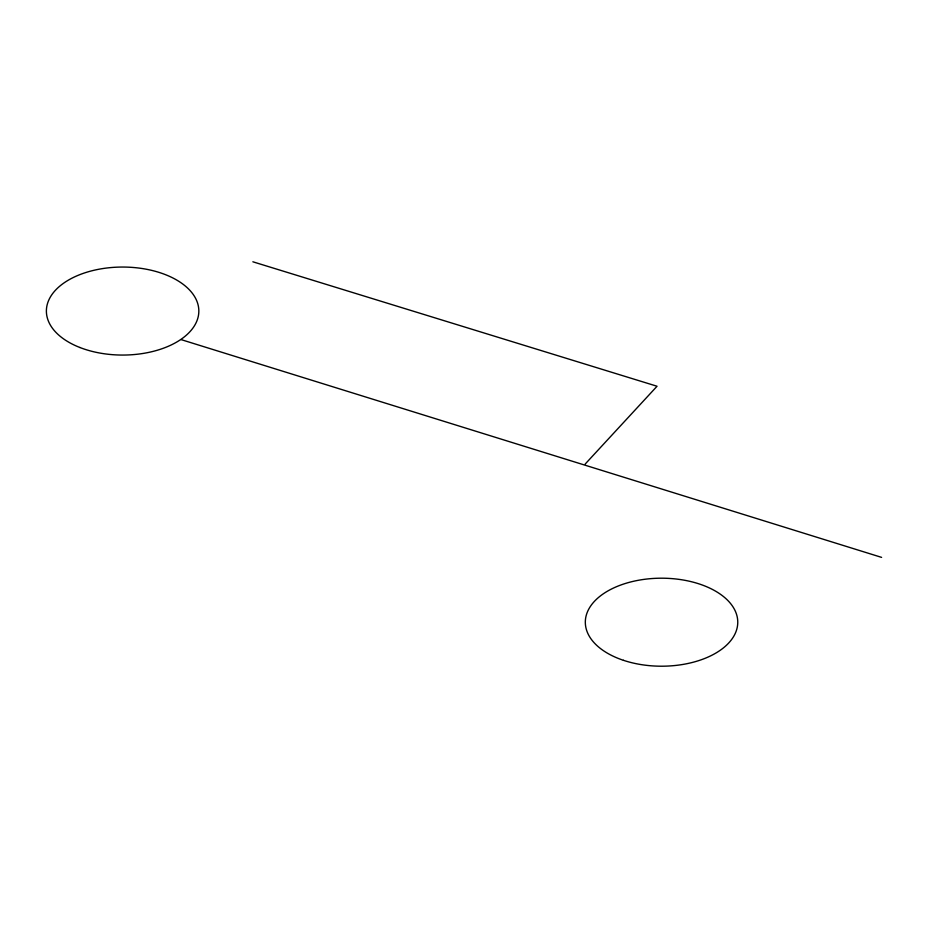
<?xml version="1.0" encoding="UTF-8"?>
<svg xmlns="http://www.w3.org/2000/svg" width="928" height="928" viewBox="0 0 928 928"><rect width="100%" height="100%" fill="white"/><g stroke="black" fill="none" stroke-linecap="round" stroke-linejoin="round"><path stroke-width="1.39" d="M585.197 464.035L657.047 386.245L252.857 261.789M180.995 339.578L881.6 557.38M623.43 660.307A76.212 43.999 0 0 0 737.76 622.201A76.212 43.999 0 0 0 623.43 584.095A76.212 43.999 0 0 0 623.43 660.307M79.901 347.501A76.212 43.999 0 0 0 198.638 314.198A76.212 43.999 0 0 0 89.308 271.475A76.212 43.999 0 0 0 79.901 347.501"/></g></svg>
